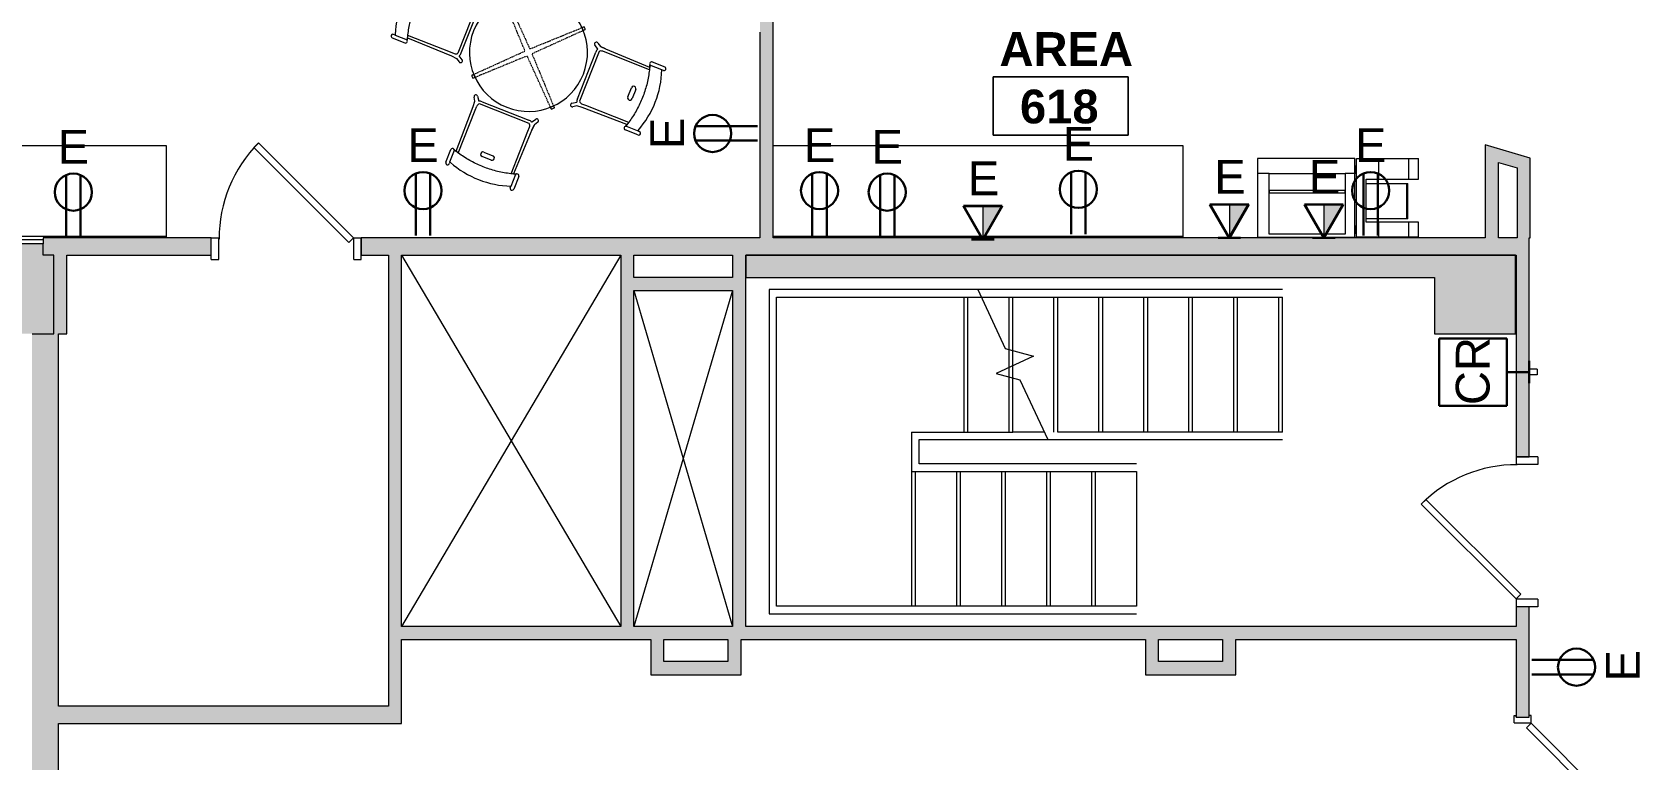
# Model space of a CAD drawing. Header units: inches. Extents: x 385 to 2249, y -1773 to -36.
# Drawn here: x 1215.8 to 1644.8, y -1050.6 to -856.4 of the extents above; entities that cross this region are included whole.
import ezdxf

# ---------------------------------------------------------------- set-up
doc = ezdxf.new("R2010")
doc.units = ezdxf.units.IN
doc.header["$MEASUREMENT"] = 0
doc.linetypes.add('Dash', pattern=[0.25, 0.125, -0.125])
for name, color, linetype, lineweight in [('A-ANNO-NOTE', 131, 'Continuous', 30), ('A-AREA-IDEN', 2, 'Continuous', 9), ('A-DETL', 90, 'Continuous', 9), ('A-DOOR', 31, 'Continuous', 13), ('A-DOOR-FRAM', 31, 'Continuous', 20), ('A-WALL', 113, 'Continuous', 13), ('A-WALL-PATT', 111, 'Continuous', 13), ('E-ELEC-FIXT', 91, 'Continuous', 9), ('I-FURN', 30, 'Continuous', 9), ('I-FURN-HDLN', 30, 'Dash', 9), ('I-WALL', 2, 'Continuous', 13), ('Q-CASE', 31, 'Continuous', 9), ('Q-SPCQ', 91, 'Continuous', 13)]:
    doc.layers.add(name, color=color, linetype=linetype, lineweight=lineweight)
doc.styles.add('Swis721 Lt BT', font='swissl.ttf', dxfattribs={"height": 9})
doc.styles.add('Swis721 Lt BT_B', font='', dxfattribs={"height": 9})
doc.styles.get('Swis721 Lt BT_B').set_extended_font_data('Swis721 Lt BT', bold=True)

# ---------------------------------------------------------------- blocks, each defined once
blk = doc.blocks.new('Walls 35 - Walls 35-5069433-Level 6 POWER _ SIGNAL')
at = {"layer": 'A-WALL', "lineweight": 9}
blk.add_hatch(color=7, dxfattribs=at).paths.add_polyline_path([(1611.61, -936.89), (1611.61, -915.95), (1406.2, -915.95), (1406.2, -921.89), (1590.01, -921.89), (1590.01, -936.89)], flags=0)
at = {"layer": 'A-WALL', "color": 8, "lineweight": 20}
for p, q in [((1611.61, -915.95), (1406.2, -915.95)), ((1406.2, -915.95), (1406.2, -921.89)), ((1611.61, -936.89), (1611.61, -915.95)), ((1406.2, -921.89), (1590.01, -921.89)), ((1590.01, -921.89), (1590.01, -936.89)), ((1590.01, -936.89), (1611.61, -936.89))]:
    blk.add_line(p, q, dxfattribs=at)
blk = doc.blocks.new('Single Flush - OTJ_SOLIDFLUSH_ALUM-5070093-Level 6 POWER _ SIGNAL')
at = {"layer": 'A-DOOR', "color": 8, "lineweight": 20}
for p, q in [((-8.65, -25.84), (16.67, -0.51)), ((17.91, -1.75), (-7.42, -27.07)), ((16.67, -0.51), (17.91, -1.75)), ((-7.42, -27.07), (-8.65, -25.84))]:
    blk.add_line(p, q, dxfattribs=at)
at = {"layer": 'A-DOOR', "lineweight": 9}
blk.add_arc((17.91, -1.75), 35.81, 179.5, 225, dxfattribs=at)
at = {"layer": 'A-DOOR-FRAM', "color": 8}
for p, q in [((-20, 4), (-20, -1.75)), ((-20, 4), (-18, 4)), ((-18, 4), (-18, -1.75)), ((18, 4), (18, -1.75)), ((18, 4), (20, 4)), ((20, 4), (20, -1.75)), ((-20, -1.75), (-18, -1.75)), ((18, -1.75), (20, -1.75))]:
    blk.add_line(p, q, dxfattribs=at)
blk = doc.blocks.new('Single Flush - OTJ_SOLIDFLUSH_ALUM-5071232-Level 6 POWER _ SIGNAL')
at = {"layer": 'A-DOOR', "lineweight": 20}
for p, q in [((-7.42, 27.64), (-8.65, 26.4)), ((-8.65, 26.4), (16.67, 1.08)), ((17.91, 2.31), (-7.42, 27.64)), ((16.67, 1.08), (17.91, 2.31))]:
    blk.add_line(p, q, dxfattribs=at)
at = {"layer": 'A-DOOR', "lineweight": 9}
blk.add_arc((17.91, 2.31), 35.81, 135, 180.5, dxfattribs=at)
at = {"layer": 'A-DOOR-FRAM'}
for p, q in [((-20, -3.44), (-20, 2.31)), ((-20, 2.31), (-18, 2.31)), ((-18, -3.44), (-18, 2.31)), ((18, -3.44), (18, 2.31)), ((18, 2.31), (20, 2.31)), ((20, -3.44), (20, 2.31)), ((-20, -3.44), (-18, -3.44)), ((18, -3.44), (20, -3.44))]:
    blk.add_line(p, q, dxfattribs=at)
blk = doc.blocks.new('Double Flush - Int-F-WDMF-72_ x 84_-5088148-Level 6 POWER _ SIGNAL')
at = {"layer": 'A-DOOR', "color": 8, "lineweight": 20}
for p, q in [((-34.67, -1.01), (-35.91, -2.25)), ((-35.91, -2.25), (-10.58, -27.57)), ((-9.35, -26.34), (-34.67, -1.01)), ((9.35, -26.34), (34.67, -1.01)), ((35.91, -2.25), (10.58, -27.57)), ((34.67, -1.01), (35.91, -2.25)), ((-10.58, -27.57), (-9.35, -26.34)), ((10.58, -27.57), (9.35, -26.34))]:
    blk.add_line(p, q, dxfattribs=at)
at = {"layer": 'A-DOOR', "lineweight": 9}
for centre, start, end in [((-35.91, -2.25), 315, 0.5), ((35.91, -2.25), 179.5, 225)]:
    blk.add_arc(centre, 35.81, start, end, dxfattribs=at)
at = {"layer": 'A-DOOR-FRAM', "color": 8}
for p, q in [((-38, 2.25), (-38, 1.75)), ((-38, 2.25), (-36, 2.25)), ((-38, 1.75), (-37.5, 1.75)), ((-37.5, 1.75), (-37.5, -1.75)), ((-36, 2.25), (-36, -2.25)), ((36, 2.25), (36, -2.25)), ((36, 2.25), (38, 2.25)), ((37.5, 1.75), (37.5, -1.75)), ((37.5, 1.75), (38, 1.75)), ((38, 2.25), (38, 1.75)), ((-38, -2.25), (-38, -1.75)), ((-38, -1.75), (-37.5, -1.75)), ((-38, -2.25), (-36, -2.25)), ((36, -2.25), (38, -2.25)), ((37.5, -1.75), (38, -1.75)), ((38, -2.25), (38, -1.75))]:
    blk.add_line(p, q, dxfattribs=at)
blk = doc.blocks.new('C-Counter Top - ADJ HEIGHT-5108700-Level 6 POWER _ SIGNAL')
at = {"layer": 'Q-CASE'}
for p, q in [((43.46, 25), (-47.26, 25)), ((-47.26, 25), (-47.26, 0.75)), ((43.46, 0.75), (43.46, 25)), ((43.46, 0.75), (-47.26, 0.75)), ((-47.26, 0.75), (-47.26, 0)), ((-47.26, 0), (10.53, 0)), ((43.46, 0.41), (43.46, 0.75))]:
    blk.add_line(p, q, dxfattribs=at)
blk = doc.blocks.new('C-Counter Top - ADJ HEIGHT-5330760-Level 6 POWER _ SIGNAL')
at = {"layer": 'Q-CASE'}
for p, q in [((62.74, 25), (-46.74, 25)), ((62.74, 0.75), (62.74, 25)), ((62.74, 0.75), (-46.74, 0.75)), ((62.74, 0.41), (62.74, 0.75))]:
    blk.add_line(p, q, dxfattribs=at)
blk = doc.blocks.new('A-Copier-Floor - A-Copier-Floor-4036613-Level 6 POWER _ SIGNAL')
at = {"layer": 'Q-SPCQ', "lineweight": 9}
for p, q in [((-30.09, 11.47), (-27.49, 11.47)), ((-30.09, 11.47), (-30.09, 7.47)), ((-27.49, 11.47), (-19.49, 11.47)), ((-27.49, 11.47), (-27.49, 7.47)), ((-19.49, 11.47), (-13.49, 11.47)), ((-19.49, 11.47), (-19.49, 7.47)), ((-13.49, 11.47), (-13.49, -9.53)), ((-13.29, 10.49), (-13.29, 8.47)), ((-13.29, 10.49), (-13.1, 10.49)), ((12.91, 11.47), (-13.09, 11.47)), ((-13.09, 11.47), (-13.09, -5.51)), ((-10.52, -5.51), (-10.52, 10.67)), ((-10.52, 10.67), (9.82, 10.67)), ((9.82, 10.67), (9.82, -5.51)), ((12.91, -5.51), (12.91, 11.47)), ((-30.09, 7.47), (-27.49, 7.47)), ((-27.49, 7.47), (-19.49, 7.47)), ((-27.26, 6.6), (-26.84, 6.6)), ((-27.26, 6.6), (-27.26, -2.84)), ((-26.84, 6.6), (-16.13, 6.6)), ((-26.84, -2.84), (-26.84, 6.6)), ((-19.49, 7.47), (-16.13, 7.47)), ((-16.13, 7.47), (-16.13, -3.97)), ((-13.1, 8.47), (-13.29, 8.47)), ((-27.49, -3.97), (-30.09, -3.97)), ((-30.09, -3.97), (-30.09, -9.53)), ((-19.49, -3.97), (-27.49, -3.97)), ((-27.49, -3.97), (-27.49, -9.53)), ((-26.84, -2.84), (-27.26, -2.84)), ((-16.13, -2.84), (-26.84, -2.84)), ((-16.13, -3.97), (-19.49, -3.97)), ((-19.49, -3.97), (-19.49, -9.53)), ((9.82, -0.4), (-10.52, -0.4)), ((-10.52, -0.4), (-10.52, -1.03)), ((-10.52, -1.03), (9.82, -1.03)), ((9.82, -1.03), (9.82, -0.4)), ((-13.29, -5.51), (-13.29, -7.53)), ((-13.29, -5.51), (-13.1, -5.51)), ((-13.1, -7.53), (-13.29, -7.53)), ((-13.09, -5.51), (-10.52, -5.51)), ((-13.09, -5.51), (-13.09, -9.53)), ((9.82, -5.51), (-10.52, -5.51)), ((9.82, -5.51), (12.91, -5.51)), ((12.91, -9.53), (12.91, -5.51)), ((-27.49, -9.53), (-30.09, -9.53)), ((-19.49, -9.53), (-27.49, -9.53)), ((-13.49, -9.53), (-19.49, -9.53)), ((-13.09, -9.53), (12.91, -9.53))]:
    blk.add_line(p, q, dxfattribs=at)
blk = doc.blocks.new('Table-Coffee-Teknion-BBCTC_Cosmos_Round-R2013 - 17 3_4_ High-5188478-Level 6 POWER _ SIGNAL')
at = {"layer": 'I-FURN'}
for p, q in [((-11.85, 11.25), (-11.44, 10.83)), ((-10.81, 11.45), (-11.24, 11.86)), ((11.24, 11.86), (10.81, 11.45)), ((11.44, 10.83), (11.85, 11.25)), ((-11.44, -10.83), (-11.85, -11.25)), ((-11.24, -11.86), (-10.81, -11.45)), ((10.82, -11.45), (11.24, -11.86)), ((11.81, -11.29), (11.41, -10.86))]:
    blk.add_line(p, q, dxfattribs=at)
for radius, start, end in [(15.75, 0, 180), (16.34, 133.4535, 136.4655), (15.75, 133.359, 136.5603), (15.75, 43.4397, 46.635), (16.34, 43.5345, 46.5404), (15.75, 180, 360), (16.34, 223.5345, 226.5404), (15.75, 223.4397, 226.635), (15.75, 313.3594, 316.3973), (16.34, 313.4535, 316.3027)]:
    blk.add_arc((0, 0), radius, start, end, dxfattribs=at)
at = {"layer": 'I-FURN-HDLN'}
for p, q in [((-1.13, 0.14), (-11.85, 11.25)), ((-11.24, 11.86), (-0.14, 1.13)), ((0.14, 1.13), (11.24, 11.86)), ((11.85, 11.25), (1.13, 0.14)), ((-11.85, -11.25), (-1.13, -0.13)), ((-0.14, -1.13), (-11.24, -11.86)), ((11.24, -11.86), (0.14, -1.14)), ((1.14, -0.14), (11.81, -11.29))]:
    blk.add_line(p, q, dxfattribs=at)
for centre, start, end in [((-1.29, 0), 319.2979, 41.4043), ((0, 1.29), 228.5957, 311.4043), ((1.29, 0), 138.6476, 223.7627), ((0, -1.29), 47.5735, 131.4196)]:
    blk.add_arc(centre, 0.206, start, end, dxfattribs=at)
blk = doc.blocks.new('HermanMiller_Collection_Air-Chair_SideChair_NoArms - No Arms-5205259-Level 6 POWER _ SIGNAL')
at = {"layer": 'I-FURN'}
for p, q in [((-5.68, 9.75), (-9.31, 9.75)), ((-9.31, 8.75), (-8.85, 8.75)), ((-9.31, 8.75), (-8.81, 8.75)), ((-8.84, 8.77), (-5.42, 8.77)), ((-5.42, 8.77), (-5.68, 8.77)), ((-5.57, 8.22), (-5.42, 8.77)), ((9.64, 9.14), (8.69, 8.54)), ((-5.8, 7.57), (6.45, 7.57)), ((7.17, 8.43), (-5.57, 8.22)), ((6.45, 7.57), (7.62, 7.57)), ((8.69, 8.54), (7.17, 8.43)), ((7.17, 8.43), (8.69, 8.54)), ((8.49, 7.13), (8.49, -7.13)), ((9.08, 7.59), (10.24, 8.35)), ((9.27, -6.7), (9.27, 6.7)), ((-4.32, 1.3), (-4.32, -1.3)), ((-3.07, -1.32), (-3.07, 1.32)), ((-5.8, -7.57), (6.45, -7.57)), ((-5.42, -8.77), (-5.57, -8.22)), ((-5.57, -8.22), (7.17, -8.43)), ((6.45, -7.57), (7.62, -7.57)), ((7.17, -8.43), (8.69, -8.54)), ((8.69, -8.54), (9.64, -9.14)), ((10.24, -8.35), (9.08, -7.59)), ((-8.85, -8.75), (-9.31, -8.75)), ((-9.31, -9.75), (-5.68, -9.75)), ((-8.84, -8.77), (-5.42, -8.77)), ((-5.68, -8.77), (-5.42, -8.77))]:
    blk.add_line(p, q, dxfattribs=at)
for centre, radius, start, end in [((14.84, 0), 25.25, 159.7239, 199.9201), ((-9.31, 9.25), 0.5, 90, 270.1396), ((-5.68, 9.26), 0.492, 270, 90), ((9.91, 8.72), 0.5, 311.8715, 122.6899), ((7.62, 6.48), 1.09, 36.581, 90.0885), ((7.77, 6.85), 1.51, 354.3907, 29.6995), ((-3.69, 1.32), 0.625, 360, 182.1509), ((-3.69, -1.32), 0.625, 177.8491, 360), ((7.62, -6.48), 1.09, 269.9026, 323.4112), ((7.77, -6.85), 1.51, 330.3005, 5.6093), ((9.91, -8.72), 0.5, 237.3101, 48.1285), ((-9.31, -9.25), 0.5, 89.8604, 270), ((14.83, 0), 25.24, 199.9201, 200.2762), ((-5.68, -9.26), 0.492, 270, 90)]:
    blk.add_arc(centre, radius, start, end, dxfattribs=at)
blk.add_open_spline([(-5.42, 8.77), (-5.6, 8.2), (-5.92, 7.07), (-6.43, 4.75), (-6.8, 1.79), (-6.8, -1.79), (-6.43, -4.75), (-5.92, -7.07), (-5.6, -8.2), (-5.42, -8.77)], degree=3, knots=[-1, -1, -1, -1, -0.9, -0.8, -0.6, -0.4, -0.2, -0.1, 0, 0, 0, 0], dxfattribs=at)
blk = doc.blocks.new('HermanMiller_Collection_Air-Chair_SideChair_NoArms - No Arms-5206828-Level 6 POWER _ SIGNAL')
at = {"layer": 'I-FURN'}
for p, q in [((-9.31, 9.75), (-5.68, 9.75)), ((-8.85, 8.75), (-9.31, 8.75)), ((-8.84, 8.77), (-5.42, 8.77)), ((-5.68, 8.77), (-5.42, 8.77)), ((-5.42, 8.77), (-5.57, 8.22)), ((8.69, 8.54), (9.64, 9.14)), ((-5.8, 7.57), (6.45, 7.57)), ((-5.57, 8.22), (7.17, 8.43)), ((6.45, 7.57), (7.62, 7.57)), ((7.17, 8.43), (8.69, 8.54)), ((8.49, -7.13), (8.49, 7.13)), ((10.24, 8.35), (9.08, 7.59)), ((9.27, 6.7), (9.27, -6.7)), ((-4.32, -1.3), (-4.32, 1.3)), ((-3.07, 1.32), (-3.07, -1.32)), ((-5.8, -7.57), (6.45, -7.57)), ((-5.57, -8.22), (-5.42, -8.77)), ((7.17, -8.43), (-5.57, -8.22)), ((6.45, -7.57), (7.62, -7.57)), ((8.69, -8.54), (7.17, -8.43)), ((7.17, -8.43), (8.69, -8.54)), ((9.64, -9.14), (8.69, -8.54)), ((9.08, -7.59), (10.24, -8.35)), ((-9.31, -8.75), (-8.85, -8.75)), ((-9.31, -8.75), (-8.81, -8.75)), ((-5.68, -9.75), (-9.31, -9.75)), ((-8.84, -8.77), (-5.42, -8.77)), ((-5.42, -8.77), (-5.68, -8.77))]:
    blk.add_line(p, q, dxfattribs=at)
for centre, radius, start, end in [((14.84, 0), 25.25, 160.0799, 200.2761), ((-9.31, 9.25), 0.5, 90, 270.1396), ((14.83, 0), 25.24, 159.7238, 160.0799), ((-5.68, 9.26), 0.492, 270, 90), ((9.91, 8.72), 0.5, 311.8715, 122.6899), ((7.62, 6.48), 1.09, 36.5888, 90.0974), ((7.77, 6.85), 1.51, 354.3907, 29.6995), ((-3.69, 1.32), 0.625, 0, 182.1509), ((-3.69, -1.32), 0.625, 177.8491, 0), ((7.62, -6.48), 1.09, 269.9115, 323.419), ((7.77, -6.85), 1.51, 330.3005, 5.6093), ((9.91, -8.72), 0.5, 237.3101, 48.1285), ((-9.31, -9.25), 0.5, 89.8604, 270), ((-5.68, -9.26), 0.492, 270, 90)]:
    blk.add_arc(centre, radius, start, end, dxfattribs=at)
blk.add_open_spline([(-5.42, -8.77), (-5.6, -8.2), (-5.92, -7.07), (-6.43, -4.75), (-6.8, -1.79), (-6.8, 1.79), (-6.43, 4.75), (-5.92, 7.07), (-5.6, 8.2), (-5.42, 8.77)], degree=3, knots=[-1, -1, -1, -1, -0.9, -0.8, -0.6, -0.4, -0.2, -0.1, 0, 0, 0, 0], dxfattribs=at)
blk = doc.blocks.new('PS - Junction Box _Wall Base_ - Card Reader-V35-Level 6 POWER _ SIGNAL')
at = {"layer": 'E-ELEC-FIXT'}
for p, q in [((1617.38, -946.39), (1615.26, -946.39)), ((1617.38, -947.89), (1615.26, -947.89)), ((1617.38, -946.39), (1617.38, -947.89))]:
    blk.add_line(p, q, dxfattribs=at)
blk = doc.blocks.new('Room Tag - Room Name and Number-3379422-Level 6 POWER _ SIGNAL')
at = {"layer": 'A-AREA-IDEN'}
for p, q in [((-0.1881, -0.1636), (-0.1881, -0.0018)), ((-0.1881, -0.0018), (0.1869, -0.0018)), ((0.1869, -0.0018), (-0.1881, -0.0018)), ((-0.1881, -0.0018), (-0.1881, -0.1636)), ((0.1869, -0.0018), (0.1869, -0.1636)), ((0.1869, -0.1636), (0.1869, -0.0018)), ((0.1869, -0.1636), (-0.1881, -0.1636)), ((-0.1881, -0.1636), (0.1869, -0.1636))]:
    blk.add_line(p, q, dxfattribs=at)

msp = doc.modelspace()

# ---------------------------------------------------------------- hatches: boundary and pattern name
at = {"layer": 'A-ANNO-NOTE', "lineweight": 9}
for points in [[(1469.49, -911.81), (1474.65, -902.87), (1469.49, -902.87)], [(1535.27, -911.4), (1540.43, -902.46), (1535.27, -902.46)], [(1560.49, -911.4), (1565.65, -902.46), (1560.49, -902.46)]]:
    msp.add_hatch(color=256, dxfattribs=at).paths.add_polyline_path(points, flags=0)
at = {"layer": 'A-WALL'}
msp.add_hatch(color=7, dxfattribs=at).paths.add_polyline_path([(1215.81, -936.89), (1221.56, -936.89), (1221.56, -915.95), (1218.75, -915.95), (1218.75, -912.89), (1199.51, -912.89), (1199.51, -915.26), (1199.31, -915.29), (1199.31, -933.39), (1199.51, -933.39), (1199.51, -936.89)], flags=0)
at = {"layer": 'A-WALL-PATT', "lineweight": 9}
for points in [[(1412.95, -911.33), (1413.48, -911.33), (1413.48, -827.14), (1410.49, -827.14), (1409.98, -828.76), (1409.98, -911.33)], [(1603.51, -911.33), (1607.01, -911.33), (1607.01, -887.54), (1603.51, -886.51)], [(1615.51, -893.69), (1615.51, -890.04), (1607.01, -887.54), (1607.01, -891.19), (1615.26, -893.62)], [(1612.01, -911.33), (1615.51, -911.33), (1615.51, -893.69), (1612.01, -892.66)], [(1221.56, -936.89), (1225.06, -936.89), (1225.06, -915.95), (1221.56, -915.95), (1221.56, -933.39)], [(1310.86, -1015.02), (1314.36, -1015.02), (1314.36, -915.95), (1310.86, -915.95), (1310.86, -995.86)], [(1372.86, -1015.02), (1376.36, -1015.02), (1376.36, -915.95), (1372.86, -915.95), (1372.86, -921.89)], [(1404.95, -1015.02), (1406.2, -1015.02), (1406.2, -915.95), (1402.7, -915.95), (1402.7, -1015.02)], [(1376.36, -925.39), (1402.7, -925.39), (1402.7, -921.89), (1376.36, -921.89)], [(1215.81, -1107.84), (1216.2, -1104.09), (1222.81, -1104.09), (1222.81, -936.89), (1215.81, -936.89), (1215.81, -1106.83)], [(1314.36, -1036.33), (1314.36, -1015.02), (1310.86, -1015.02), (1310.86, -1036.33)], [(1406.2, -1018.52), (1611.76, -1018.52), (1611.76, -1015.02), (1314.36, -1015.02), (1314.36, -1018.52), (1404.95, -1018.52)], [(1384.36, -1027.89), (1384.36, -1018.52), (1380.86, -1018.52), (1380.86, -1027.89)], [(1404.95, -1027.89), (1404.95, -1018.52), (1401.45, -1018.52), (1401.45, -1027.89), (1402.7, -1027.89)], [(1516.36, -1027.89), (1516.36, -1018.52), (1512.86, -1018.52), (1512.86, -1027.89)], [(1536.95, -1027.89), (1536.95, -1018.52), (1533.45, -1018.52), (1533.45, -1027.89)], [(1384.36, -1027.89), (1401.45, -1027.89), (1401.45, -1024.39), (1384.36, -1024.39)], [(1533.45, -1027.89), (1533.45, -1024.39), (1516.36, -1024.39), (1516.36, -1027.89)], [(1314.36, -1040.95), (1314.36, -1036.33), (1222.81, -1036.33), (1222.81, -1040.95), (1226.73, -1040.95)]]:
    msp.add_hatch(color=7, dxfattribs=at).paths.add_polyline_path(points, flags=0)
h = msp.add_hatch(color=7, dxfattribs=at)
h.paths.add_polyline_path([(1615.26, -915.95), (1615.26, -911.33), (1303.61, -911.33), (1303.61, -915.95), (1615.19, -915.95)], flags=0)
h.paths.add_polyline_path([(1223.31, -915.95), (1263.61, -915.95), (1263.61, -911.33), (1218.75, -911.33), (1218.75, -915.95), (1222.81, -915.95)], flags=0)
h = msp.add_hatch(color=7, dxfattribs=at)
h.paths.add_polyline_path([(1615.26, -1330.89), (1615.26, -1328.89), (1611.76, -1328.89), (1611.76, -1330.89)], flags=0)
h.paths.add_polyline_path([(1615.26, -1288.89), (1615.26, -1114.27), (1611.76, -1114.27), (1611.76, -1288.89)], flags=0)
h.paths.add_polyline_path([(1611.76, -1039.27), (1615.26, -1039.27), (1615.26, -1009.77), (1611.76, -1009.77), (1611.76, -1018.52)], flags=0)
h.paths.add_polyline_path([(1615.26, -969.77), (1615.26, -915.95), (1611.76, -915.95), (1611.76, -969.77)], flags=0)

# ---------------------------------------------------------------- linework, layer by layer
at = {"layer": 'A-ANNO-NOTE'}
for p, q in [((1409.32, -881.55), (1392.8, -881.55)), ((1409.32, -885.38), (1392.8, -885.38)), ((1409.32, -885.38), (1392.8, -885.38)), ((1224.89, -911.08), (1224.89, -894.56)), ((1224.89, -911.08), (1224.89, -894.56)), ((1228.72, -911.08), (1228.72, -894.56)), ((1318.18, -910.67), (1318.18, -894.15)), ((1318.18, -910.67), (1318.18, -894.15)), ((1322.02, -910.67), (1322.02, -894.15)), ((1423.97, -910.67), (1423.97, -894.15)), ((1423.97, -910.67), (1423.97, -894.15)), ((1427.8, -910.67), (1427.8, -894.15)), ((1442.03, -911.08), (1442.03, -894.56)), ((1442.03, -911.08), (1442.03, -894.56)), ((1445.86, -911.08), (1445.86, -894.56)), ((1493.03, -910.33), (1493.03, -893.81)), ((1493.03, -910.33), (1493.03, -893.81)), ((1496.86, -910.33), (1496.86, -893.81)), ((1571.03, -910.67), (1571.03, -894.15)), ((1571.03, -910.67), (1571.03, -894.15)), ((1574.86, -910.67), (1574.86, -894.15)), ((1469.45, -911.74), (1464.3, -902.81)), ((1464.3, -902.81), (1474.61, -902.81)), ((1469.49, -911.81), (1464.34, -902.87)), ((1464.34, -902.87), (1474.65, -902.87)), ((1469.45, -911.74), (1474.61, -902.81)), ((1469.49, -911.81), (1474.65, -902.87)), ((1535.23, -911.33), (1530.07, -902.4)), ((1530.07, -902.4), (1540.39, -902.4)), ((1535.27, -911.4), (1530.11, -902.46)), ((1530.11, -902.46), (1540.43, -902.46)), ((1535.23, -911.33), (1540.39, -902.4)), ((1535.27, -911.4), (1540.43, -902.46)), ((1560.45, -911.33), (1555.3, -902.4)), ((1555.3, -902.4), (1565.61, -902.4)), ((1560.49, -911.4), (1555.34, -902.46)), ((1555.34, -902.46), (1565.65, -902.46)), ((1560.45, -911.33), (1565.61, -902.4)), ((1560.49, -911.4), (1565.65, -902.46)), ((1472.45, -911.74), (1466.45, -911.74)), ((1538.23, -911.33), (1532.23, -911.33)), ((1563.45, -911.33), (1557.45, -911.33)), ((1591.26, -956.14), (1591.26, -938.14)), ((1591.26, -938.14), (1609.26, -938.14)), ((1609.26, -938.14), (1609.26, -956.14)), ((1615.26, -947.14), (1609.26, -947.14)), ((1615.26, -950.14), (1615.26, -944.14)), ((1609.26, -956.14), (1591.26, -956.14)), ((1615.91, -1023.97), (1632.44, -1023.97)), ((1615.91, -1023.97), (1632.44, -1023.97)), ((1615.91, -1027.8), (1632.44, -1027.8))]:
    msp.add_line(p, q, dxfattribs=at)
at = {"layer": 'A-ANNO-NOTE', "lineweight": 9}
for p, q in [((1469.49, -911.81), (1474.65, -902.87)), ((1474.65, -902.87), (1469.49, -902.87)), ((1469.49, -902.87), (1469.49, -911.81)), ((1535.27, -911.4), (1540.43, -902.46)), ((1540.43, -902.46), (1535.27, -902.46)), ((1535.27, -902.46), (1535.27, -911.4)), ((1560.49, -911.4), (1565.65, -902.46)), ((1565.65, -902.46), (1560.49, -902.46)), ((1560.49, -902.46), (1560.49, -911.4))]:
    msp.add_line(p, q, dxfattribs=at)
at = {"layer": 'A-ANNO-NOTE'}
for centre in [(1397.36, -883.47), (1226.8, -899.12), (1320.1, -898.71), (1425.89, -898.71), (1443.95, -899.12), (1494.95, -898.37), (1572.95, -898.71), (1627.87, -1025.88)]:
    msp.add_circle(centre, 4.95, dxfattribs=at)
at = {"layer": 'A-DETL', "lineweight": 13}
for p, q in [((1314.36, -915.95), (1372.86, -1015.02)), ((1372.86, -915.95), (1314.36, -1015.02)), ((1376.36, -925.39), (1402.7, -1015.02)), ((1402.7, -925.39), (1376.36, -1015.02)), ((1549.45, -925.14), (1412.45, -925.14)), ((1412.45, -925.14), (1412.45, -1011.64)), ((1468.13, -925.14), (1475.45, -940.85)), ((1414.45, -927.14), (1549.45, -927.14)), ((1414.45, -1009.64), (1414.45, -927.14)), ((1464.45, -963.14), (1464.45, -927.14)), ((1465.45, -963.14), (1465.45, -927.14)), ((1476.45, -941.28), (1476.45, -927.14)), ((1477.45, -941.52), (1477.45, -927.14)), ((1488.45, -963.14), (1488.45, -927.14)), ((1489.45, -963.14), (1489.45, -927.14)), ((1500.45, -963.14), (1500.45, -927.14)), ((1501.45, -963.14), (1501.45, -927.14)), ((1512.45, -963.14), (1512.45, -927.14)), ((1513.45, -963.14), (1513.45, -927.14)), ((1524.45, -963.14), (1524.45, -927.14)), ((1525.45, -963.14), (1525.45, -927.14)), ((1536.45, -963.14), (1536.45, -927.14)), ((1537.45, -963.14), (1537.45, -927.14)), ((1548.45, -963.14), (1548.45, -927.14)), ((1549.45, -963.14), (1549.45, -927.14)), ((1482.95, -942.86), (1472.98, -947.51)), ((1475.45, -940.85), (1482.95, -942.86)), ((1476.45, -945.61), (1476.45, -941.28)), ((1477.45, -945.14), (1477.45, -941.52)), ((1472.98, -947.51), (1479.35, -949.22)), ((1476.45, -948.51), (1476.45, -945.61)), ((1477.45, -948.76), (1477.45, -945.14)), ((1476.45, -963.14), (1476.45, -948.51)), ((1477.45, -963.14), (1477.45, -948.76)), ((1479.35, -949.22), (1486.78, -965.14)), ((1450.45, -963.14), (1450.45, -973.64)), ((1450.45, -963.14), (1477.45, -963.14)), ((1452.45, -971.64), (1452.45, -965.14)), ((1452.45, -965.14), (1549.45, -965.14)), ((1485.85, -963.14), (1477.45, -963.14)), ((1501.45, -963.14), (1489.45, -963.14)), ((1513.45, -963.14), (1501.45, -963.14)), ((1525.45, -963.14), (1513.45, -963.14)), ((1537.45, -963.14), (1525.45, -963.14)), ((1537.45, -963.14), (1525.45, -963.14)), ((1549.45, -963.14), (1537.45, -963.14)), ((1549.45, -963.14), (1537.45, -963.14)), ((1450.45, -973.64), (1450.45, -1009.64)), ((1450.45, -973.64), (1462.45, -973.64)), ((1451.45, -973.64), (1451.45, -1009.64)), ((1510.45, -971.64), (1452.45, -971.64)), ((1462.45, -973.64), (1462.45, -1009.64)), ((1462.45, -973.64), (1474.45, -973.64)), ((1462.45, -973.64), (1474.45, -973.64)), ((1463.45, -973.64), (1463.45, -1009.64)), ((1474.45, -973.64), (1474.45, -1009.64)), ((1474.45, -973.64), (1486.45, -973.64)), ((1475.45, -973.64), (1475.45, -1009.64)), ((1486.45, -973.64), (1486.45, -1009.64)), ((1486.45, -973.64), (1498.45, -973.64)), ((1487.45, -973.64), (1487.45, -1009.64)), ((1498.45, -973.64), (1498.45, -1009.64)), ((1498.45, -973.64), (1510.45, -973.64)), ((1499.45, -973.64), (1499.45, -1009.64)), ((1510.45, -973.64), (1510.45, -1009.64)), ((1412.45, -1011.64), (1510.45, -1011.64)), ((1510.45, -1009.64), (1414.45, -1009.64))]:
    msp.add_line(p, q, dxfattribs=at)
at = {"layer": 'A-WALL', "color": 8, "lineweight": 20}
for p, q in [((1218.75, -912.89), (1199.51, -912.89)), ((1263.61, -911.33), (1218.75, -911.33)), ((1218.75, -911.33), (1218.75, -912.89)), ((1263.61, -915.95), (1263.61, -911.33)), ((1409.98, -911.33), (1303.61, -911.33)), ((1303.61, -911.33), (1303.61, -915.95)), ((1603.51, -911.33), (1413.48, -911.33)), ((1612.01, -911.33), (1607.01, -911.33)), ((1615.26, -915.95), (1615.26, -911.33)), ((1225.06, -915.95), (1263.61, -915.95)), ((1303.61, -915.95), (1310.86, -915.95)), ((1314.36, -915.95), (1372.86, -915.95)), ((1376.36, -915.95), (1402.7, -915.95)), ((1406.2, -915.95), (1611.76, -915.95)), ((1222.81, -1036.33), (1222.81, -936.89)), ((1310.86, -1036.33), (1222.81, -1036.33)), ((1314.36, -1040.95), (1314.36, -1036.33)), ((1222.81, -1040.95), (1314.36, -1040.95)), ((1222.81, -1107.84), (1222.81, -1040.95))]:
    msp.add_line(p, q, dxfattribs=at)
at = {"layer": 'A-WALL', "lineweight": 9}
for p, q in [((1218.75, -915.95), (1218.75, -912.89)), ((1221.56, -915.95), (1218.75, -915.95)), ((1221.56, -936.89), (1221.56, -915.95)), ((1215.81, -936.89), (1221.56, -936.89))]:
    msp.add_line(p, q, dxfattribs=at)
at = {"layer": 'I-WALL', "color": 8, "lineweight": 20}
for p, q in [((1413.48, -911.33), (1413.48, -827.14)), ((1409.98, -856.42), (1409.98, -911.33)), ((1603.51, -886.51), (1603.51, -911.33)), ((1615.51, -890.04), (1603.51, -886.51)), ((1607.01, -911.33), (1607.01, -891.19)), ((1607.01, -891.19), (1612.01, -892.66)), ((1615.51, -911.33), (1615.51, -890.04)), ((1612.01, -892.66), (1612.01, -911.33)), ((1615.26, -911.33), (1615.51, -911.33)), ((1225.06, -936.89), (1225.06, -915.95)), ((1310.86, -915.95), (1310.86, -1036.33)), ((1314.36, -1015.02), (1314.36, -915.95)), ((1372.86, -915.95), (1372.86, -1015.02)), ((1376.36, -921.89), (1376.36, -915.95)), ((1402.7, -915.95), (1402.7, -921.89)), ((1406.2, -1015.02), (1406.2, -915.95)), ((1611.76, -915.95), (1611.76, -969.77)), ((1615.26, -969.77), (1615.26, -915.95)), ((1402.7, -921.89), (1376.36, -921.89)), ((1376.36, -1015.02), (1376.36, -925.39)), ((1376.36, -925.39), (1402.7, -925.39)), ((1402.7, -925.39), (1402.7, -1015.02)), ((1222.81, -936.89), (1225.06, -936.89)), ((1611.76, -969.77), (1615.26, -969.77)), ((1611.76, -1009.77), (1611.76, -1015.02)), ((1615.26, -1009.77), (1611.76, -1009.77)), ((1615.26, -1039.27), (1615.26, -1009.77)), ((1372.86, -1015.02), (1314.36, -1015.02)), ((1402.7, -1015.02), (1376.36, -1015.02)), ((1611.76, -1015.02), (1406.2, -1015.02)), ((1314.36, -1036.33), (1314.36, -1018.52)), ((1314.36, -1018.52), (1380.86, -1018.52)), ((1380.86, -1018.52), (1380.86, -1027.89)), ((1384.36, -1018.52), (1401.45, -1018.52)), ((1384.36, -1024.39), (1384.36, -1018.52)), ((1401.45, -1018.52), (1401.45, -1024.39)), ((1404.95, -1018.52), (1512.86, -1018.52)), ((1404.95, -1027.89), (1404.95, -1018.52)), ((1512.86, -1018.52), (1512.86, -1027.89)), ((1516.36, -1018.52), (1533.45, -1018.52)), ((1516.36, -1024.39), (1516.36, -1018.52)), ((1533.45, -1018.52), (1533.45, -1024.39)), ((1536.95, -1018.52), (1611.76, -1018.52)), ((1536.95, -1027.89), (1536.95, -1018.52)), ((1611.76, -1018.52), (1611.76, -1039.27)), ((1401.45, -1024.39), (1384.36, -1024.39)), ((1533.45, -1024.39), (1516.36, -1024.39)), ((1380.86, -1027.89), (1404.95, -1027.89)), ((1512.86, -1027.89), (1536.95, -1027.89)), ((1611.76, -1039.27), (1615.26, -1039.27))]:
    msp.add_line(p, q, dxfattribs=at)

# ---------------------------------------------------------------- block references
at = {"layer": 'A-AREA-IDEN', "xscale": 95.99999999999994, "yscale": 95.99999999999994, "zscale": 95.99999999999994}
msp.add_blockref('Room Tag - Room Name and Number-3379422-Level 6 POWER _ SIGNAL', (1490.28, -868.17), dxfattribs=at)
at = {"layer": 'A-DOOR'}
msp.add_blockref('Single Flush - OTJ_SOLIDFLUSH_ALUM-5071232-Level 6 POWER _ SIGNAL', (1283.61, -913.64), dxfattribs=at)
for name, p, rotation in [('Single Flush - OTJ_SOLIDFLUSH_ALUM-5070093-Level 6 POWER _ SIGNAL', (1613.51, -989.77), 269.9999999999999), ('Double Flush - Int-F-WDMF-72_ x 84_-5088148-Level 6 POWER _ SIGNAL', (1613.51, -1076.77), 89.99999999999993)]:
    msp.add_blockref(name, p, dxfattribs=dict(at, rotation=rotation))
at = {"layer": 'A-WALL', "lineweight": 9}
msp.add_blockref('Walls 35 - Walls 35-5069433-Level 6 POWER _ SIGNAL', (0, 0), dxfattribs=at)
at = {"layer": 'E-ELEC-FIXT'}
msp.add_blockref('PS - Junction Box _Wall Base_ - Card Reader-V35-Level 6 POWER _ SIGNAL', (0, 0), dxfattribs=at)
at = {"layer": 'I-FURN'}
for name, p, rotation in [('HermanMiller_Collection_Air-Chair_SideChair_NoArms - No Arms-5205259-Level 6 POWER _ SIGNAL', (1324.13, -852.31), 338.4366348147281), ('Table-Coffee-Teknion-BBCTC_Cosmos_Round-R2013 - 17 3_4_ High-5188478-Level 6 POWER _ SIGNAL', (1348.24, -861.84), 68.43663481472831), ('HermanMiller_Collection_Air-Chair_SideChair_NoArms - No Arms-5206828-Level 6 POWER _ SIGNAL', (1372.36, -871.37), 158.4366348147286), ('HermanMiller_Collection_Air-Chair_SideChair_NoArms - No Arms-5206828-Level 6 POWER _ SIGNAL', (1338.67, -886.07), 68.43663481472852)]:
    msp.add_blockref(name, p, dxfattribs=dict(at, rotation=rotation))
at = {"layer": 'Q-CASE'}
for name, p in [('C-Counter Top - ADJ HEIGHT-5108700-Level 6 POWER _ SIGNAL', (1208.21, -911.74)), ('C-Counter Top - ADJ HEIGHT-5330760-Level 6 POWER _ SIGNAL', (1460.21, -911.74))]:
    msp.add_blockref(name, p, dxfattribs=at)
at = {"layer": 'Q-SPCQ', "lineweight": 9, "rotation": 180}
msp.add_blockref('A-Copier-Floor - A-Copier-Floor-4036613-Level 6 POWER _ SIGNAL', (1555.64, -899.67), dxfattribs=at)

# ---------------------------------------------------------------- texts
at = {"layer": 'A-ANNO-NOTE', "lineweight": 9, "char_height": 9, "width": 9.393, "attachment_point": 1, "style": 'Swis721 Lt BT'}
for insert in [(1222.62, -882.5), (1315.92, -882.09), (1421.71, -882.09), (1439.77, -882.5), (1490.77, -881.75), (1568.77, -882.09), (1465.45, -890.94), (1531.22, -890.53), (1556.45, -890.53)]:
    msp.add_mtext('E', dxfattribs=dict(at, insert=insert))
at = {"layer": 'A-ANNO-NOTE', "lineweight": 9, "char_height": 9, "attachment_point": 1, "rotation": 90, "style": 'Swis721 Lt BT'}
for s, insert, width in [('E', (1380.74, -887.65), 9.393), ('CR', (1595.66, -955.95), 20.604), ('E', (1635.76, -1029.71), 9.393)]:
    msp.add_mtext(s, dxfattribs=dict(at, insert=insert, width=width))
at = {"layer": 'A-AREA-IDEN', "char_height": 9, "attachment_point": 1, "style": 'Swis721 Lt BT_B'}
for s, insert, width in [('AREA', (1473.91, -856.43), 39.39), ('618', (1479.38, -871.77), 25.452)]:
    msp.add_mtext(s, dxfattribs=dict(at, insert=insert, width=width))

doc.saveas('drawing.dxf')
